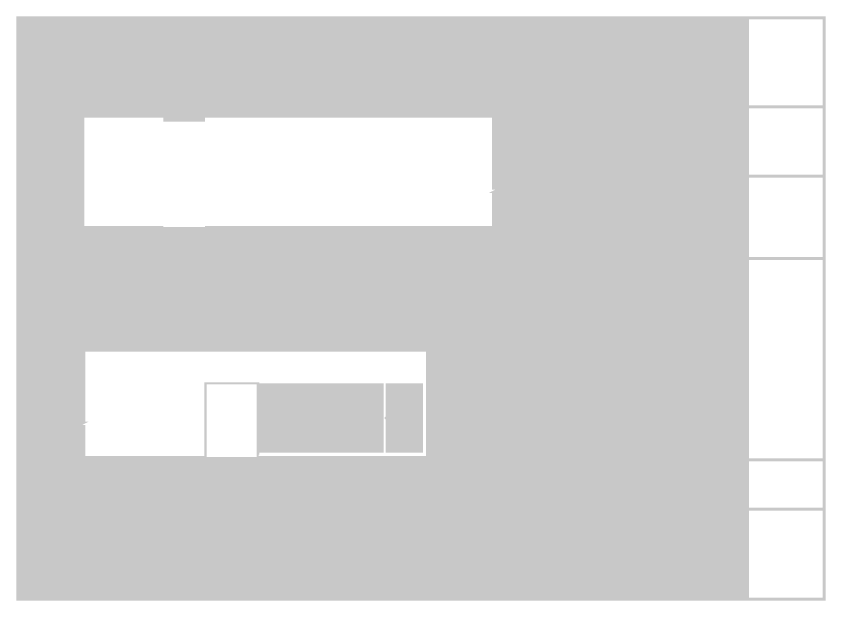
# Model space of a CAD drawing. Header units: millimetres. Extents: x 3174748 to 6019813, y -1021377 to -162175.
# Drawn here: x 3174748 to 3260869, y -442948 to -380797 of the extents above; entities that cross this region are included whole.
import ezdxf

# ---------------------------------------------------------------- set-up
doc = ezdxf.new("R2010")
doc.units = ezdxf.units.MM
doc.header["$LTSCALE"] = 60
doc.header["$MEASUREMENT"] = 0
doc.layers.add('LC Hatch', color=252, linetype='Continuous', lineweight=9)

msp = doc.modelspace()

# ---------------------------------------------------------------- hatches: boundary and pattern name
at = {"layer": 'LC Hatch', "ltscale": 0.3}
h = msp.add_hatch(dxfattribs=at)
h.set_pattern_fill('BTCT', color=256, scale=63.6364)
h.set_pattern_definition([(50, (0, 0), (456.43856, -39.9332), [47.7273, -525.0003]), (355, (0, 0), (-88.296354, 478.667995), [38.18184, -420.00024]), (100.4514, (38.04, -3.33), (368.142544, 438.734505), [40.56196, -446.1816]), (46.1842, (0, 127.3), (679.15378, -105.33034), [71.59095, -787.50045]), (96.6356, (56.6, 118.5), (594.7857, 619.89354), [60.84295, -669.27229]), (351.1842, (0, 127.3), (594.78521, 619.89401), [57.27276, -630.00036]), (21, (63.64, 95.45), (379.85016, -256.212168), [47.7273, -525.0003]), (326, (63.64, 95.45), (154.83712, 461.45938), [38.18184, -420.00024]), (71.4514, (95.3, 74.1), (534.68743, 205.246797), [40.56196, -446.1816]), (37.5, (0, 0), (7.738094, 211.841664), [0, -414.909328, 0, -426.36388, 0, -421.59115]), (7.5, (0, 0), (167.407983, 250.989415), [0, -243.091048, 0, -405.363868, 0, -160.68191]), (327.5, (-141.91, 0), (339.705381, -14.353108), [0, -159.091, 0, -496.36392, 0, -658.63674]), (317.5, (-205.55, 0), (371.118683, 63.703207), [0, -206.8183, 0, -329.636552, 0, -467.72754]), (45, (0, 0), (-168.741487, 168.741487), []), (45, (112.5, 0), (-168.741487, 168.741487), [])])
h.paths.add_polyline_path([(3260869.3, -380796.6), (3174748, -380796.6), (3174748, -442948.2), (3260869.3, -442948.2)])
h.paths.add_polyline_path([(3185744.7, -419818.5), (3185524.7, -419818.5), (3185524.7, -427208.5), (3185744.7, -427208.5)], flags=0)
h.paths.add_polyline_path([(3182453.9, -423908.1), (3181757.4, -424264), (3182101.7, -424264), (3182101.7, -427538.5), (3194774.7, -427538.5), (3194774.7, -419708.5), (3200544.7, -419708.5), (3200624.7, -419708.5), (3200624.7, -419818.5), (3218024.7, -419818.5), (3218024.7, -427208.5), (3200624.7, -427208.5), (3200624.7, -427428.5), (3200544.7, -427428.5), (3200544.7, -427538.5), (3218324.7, -427538.5), (3218324.7, -416478.5), (3182101.7, -416478.5), (3182101.7, -423908.1)], flags=16)
h.paths.add_polyline_path([(3194994.7, -419928.5), (3200324.7, -419928.5), (3200324.7, -427658.5), (3194994.7, -427658.5)], flags=16)
h.paths.add_polyline_path([(3182014.1, -403099.4), (3182014.1, -391599.4), (3190414.1, -391599.4), (3190414.1, -392019.4), (3194834.1, -392019.4), (3194834.1, -391599.4), (3225346.6, -391599.4), (3225346.6, -399249), (3225698.9, -399249), (3225002.3, -399604.9), (3225346.6, -399604.9), (3225346.6, -403099.4), (3194834.1, -403099.4), (3194834.1, -403219.4), (3190414.1, -403219.4), (3190414.1, -403099.4)], flags=16)
h.paths.add_polyline_path([(3182534.1, -402549.4), (3182534.1, -395159.4), (3190334.1, -395159.4), (3190334.1, -395049.4), (3190634.1, -395049.4), (3190634.1, -395269.4), (3194614.1, -395269.4), (3194614.1, -395049.4), (3194914.1, -395049.4), (3194914.1, -395159.4), (3221834.1, -395159.4), (3221834.1, -402549.4), (3194914.1, -402549.4), (3194914.1, -402769.4), (3194614.1, -402769.4), (3194614.1, -402999.4), (3190634.1, -402999.4), (3190634.1, -402769.4), (3190334.1, -402769.4), (3190334.1, -402549.4)], flags=0)
h.paths.add_polyline_path([(3186514.1, -398695.2), (3186686, -398854.4), (3186514.1, -399013.6)], flags=0)
h.paths.add_polyline_path([(3213872.8, -423513.5), (3214044.7, -423354.3), (3214044.7, -423672.7)], flags=0)
h.paths.add_polyline_path([(3252702.6, -419372), (3252702.6, -419372), (3252702.6, -415100.6), (3252702.6, -410925.7), (3252702.6, -406702.6), (3260551.1, -406702.6), (3260551.1, -410925.7), (3260551.1, -415100.6), (3260551.1, -419372), (3260551.1, -423595.1), (3260551.1, -427818.2), (3252702.6, -427818.2), (3252702.6, -423595.1)], flags=16)
h.paths.add_polyline_path([(3252702.6, -428136.4), (3260551.1, -428136.4), (3260551.1, -433049.2), (3252702.6, -433049.2)], flags=16)
h.paths.add_polyline_path([(3252702.6, -433367.4), (3260551.1, -433367.4), (3260551.1, -442630), (3252702.6, -442630)], flags=16)
h.paths.add_polyline_path([(3257241.8, -425902.8, -0.2078186), (3257229.3, -425903.8, -0.1684949), (3257215.4, -425889.1, -0.0686415), (3257202.2, -425845.4, -0.0239914), (3257193.8, -425781.1, -0.0067932), (3257186.5, -425662, -0.0221964), (3257033.2, -425938.5, -0.0038684), (3257018, -425962.9, 0.0049263), (3257302.5, -426056.6, -0.0554717), (3257267.4, -425995.9, -0.0761501), (3257256.7, -425953.1, -0.0610958), (3257261.7, -425885.4, -0.1275203)], flags=0)
h.paths.add_polyline_path([(3252702.6, -406384.4), (3252702.6, -397954), (3260551.1, -397954), (3260551.1, -406384.4)], flags=16)
h.paths.add_polyline_path([(3257120.8, -426655.5, 0.0254161), (3257112.1, -426620.1, 0.0562767), (3257077, -426540.4, 0.0291793), (3257035.4, -426477.1, 0.0171614), (3256989.4, -426419.8, 0.0061446), (3256931.6, -426354.9, -0.0183814), (3256898.6, -426316.4, -0.0364659), (3256885.7, -426297.7, -0.0508687), (3256881.2, -426288.1, -0.12533), (3256880.1, -426276.3, -0.1174173), (3256885.3, -426269.9, 0.2459688), (3256879.8, -426280.3, 0.0793255), (3256881.1, -426287.8, 0.0448948), (3256884.9, -426296.3, 0.0351258), (3256897.2, -426314.5, 0.0192542), (3256931.6, -426354.9, -0.0061446), (3256989.4, -426419.8, -0.0158575), (3257032, -426472.7, -0.0313302), (3257077, -426540.4, -0.0562767), (3257112.1, -426620.1, -0.0273828), (3257121.3, -426658.2, -0.0005151), (3257122.6, -426665.2, -0.0037483), (3257295.4, -426646.4, 0.0014835), (3257299.6, -426641.4, 0.010901), (3257354.8, -426572.1, 0.0061608), (3257434.4, -426464.6, -0.0079036), (3257535.2, -426327.2, -0.0114833), (3257561.4, -426294.6, -0.0278225), (3257582.3, -426272.1, -0.066961), (3257593.9, -426263.1, -0.1116223), (3257599, -426261.4, -0.3162264), (3257603.7, -426263.8, -0.1093658), (3257605.3, -426269, -0.0645966), (3257605.1, -426284, -0.0270083), (3257599.8, -426314.4, -0.0128072), (3257588.4, -426359.7, -0.0067081), (3257561, -426453.3, 0.0079285), (3257513.5, -426615, 0.0009894), (3257510.4, -426626.6, 0.0046527), (3257295.4, -426646.4, -0.0110434), (3257263.8, -426682.3, -0.0212153), (3257229.9, -426716.2, -0.02792), (3257206.6, -426735.4, -0.0483803), (3257185.7, -426748.2, -0.0514952), (3257173.2, -426752.7, -0.0759718), (3257162.4, -426753.8, -0.1810644), (3257146.7, -426746.9, -0.0749165), (3257140.6, -426739.2, -0.0546827), (3257135.1, -426726.2, -0.0333155), (3257128.7, -426699.5, 0.0032474)], flags=0)
h.paths.add_polyline_path([(3252702.6, -397635.8), (3252702.6, -390574.7), (3260551.1, -390574.7), (3260551.1, -397635.8)], flags=16)
h.paths.add_polyline_path([(3257743.6, -425503.9, -0.1156879), (3257990.7, -424647.9, -0.0259687), (3258052.2, -424550.5, -0.0310563), (3258087.8, -424505.7, -0.05585), (3258110.4, -424485.2, -0.0804787), (3258123, -424478.7, -0.2687034), (3258138, -424481.7, -0.1025633), (3258145.5, -424499, -0.0521035), (3258148.9, -424529.6, -0.0262664), (3258147, -424587, -0.0061454), (3258143.4, -424624.6, -0.0746362), (3258450, -424358.2, -0.0507447), (3258591.1, -424287.3, -0.0451631), (3258665.8, -424266.2, -0.0418698), (3258712.1, -424261.5, -0.0546311), (3258752.9, -424265.2, -0.1118715), (3258803.7, -424287.4, -0.1004946), (3258840.5, -424330, -0.0703285), (3258865, -424394.3, -0.0428657), (3258875.8, -424470.9, -0.027906), (3258875.9, -424557.3, -0.0376973), (3258846.9, -424766.4, -0.0177299), (3258809, -424919.5, -0.0688733), (3258479.5, -425659.8, -0.0254909), (3258356.5, -425836.6, -0.0213044), (3258273.5, -425935, -0.0292093), (3258191.4, -426014.8, -0.0532336), (3258094.3, -426083.9, -0.0510106), (3258037.1, -426108.9, -0.0684475), (3257984.6, -426118.5, -0.1469051), (3257906.4, -426099.2, -0.0979025), (3257850.6, -426048.1, -0.0673764), (3257800.8, -425958.4, -0.0453647), (3257764, -425831.8, -0.0619741)], flags=0)
h.paths.add_polyline_path([(3252702.6, -390256.5), (3252702.6, -381114.9), (3260551.1, -381114.9), (3260551.1, -390256.5)], flags=16)
h.paths.add_polyline_path([(3253493.1, -385788.4), (3253493.1, -382215.2), (3255975.1, -382215.2), (3255975.1, -385788.4)], flags=0)
h.paths.add_polyline_path([(3214044.7, -419818.5), (3213824.7, -419818.5), (3213824.7, -427208.5), (3214044.7, -427208.5), (3214044.7, -423672.7), (3213872.8, -423513.5), (3214044.7, -423354.3)], flags=16)
h.paths.add_polyline_path([(3218024.7, -419968.4), (3218024.7, -419818.5), (3217862.8, -419818.5), (3214044.7, -423354.3), (3214044.7, -423672.7), (3217862.8, -427208.5), (3218024.7, -427208.5), (3218024.7, -427058.6), (3214196.6, -423513.5)], flags=0)
h.paths.add_polyline_path([(3214044.7, -423354.3), (3213872.8, -423513.5), (3214044.7, -423672.7)], flags=0)

doc.saveas('drawing.dxf')
